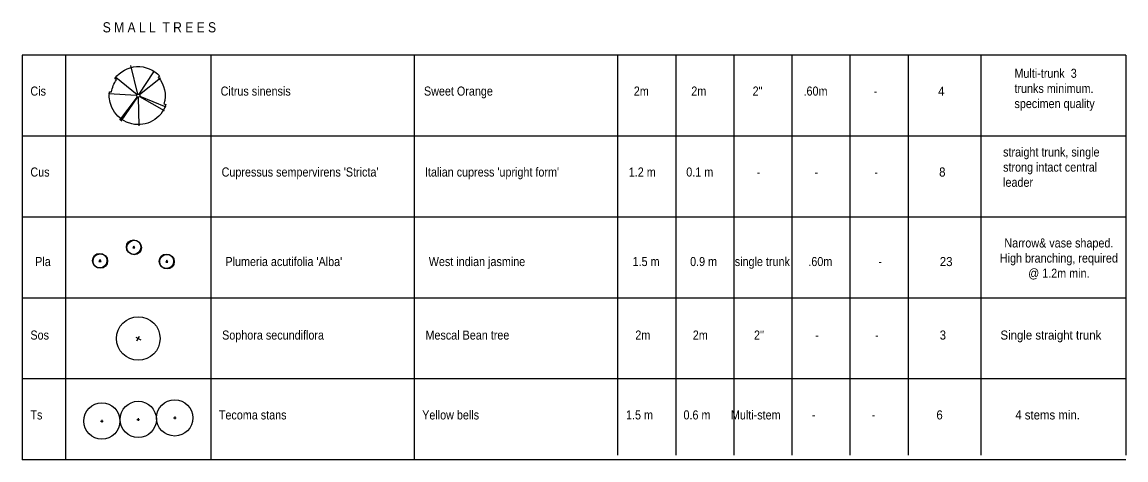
# Model space of a CAD drawing. Extents: x -2743 to -1606, y 314 to 679.
# Drawn here: x -1854.1 to -1778.1, y 427.7 to 457.8 of the extents above; entities that cross this region are included whole.
import ezdxf
from ezdxf.enums import TextEntityAlignment as Align

# ---------------------------------------------------------------- set-up
doc = ezdxf.new("R2010")
doc.units = 0
doc.header["$MEASUREMENT"] = 0
for name, color, linetype in [('Citrus sinensis', 71, 'Continuous'), ('L-Large Shrubs-Sophora arizonica', 71, 'Continuous'), ('LA-PLNT-DESIGN TEXT', 63, 'Continuous'), ('LA-PLNT-TABLE LINE', 202, 'Continuous'), ('Plumeria alba', 71, 'Continuous'), ('Tecoma stans', 71, 'Continuous')]:
    doc.layers.add(name, color=color, linetype=linetype)
doc.styles.add('PLNT-LEG', font='arial.ttf', dxfattribs={"width": 0.85})

# ---------------------------------------------------------------- blocks, each defined once
blk = doc.blocks.new('PL-TAB')
at = {"style": 'PLNT-LEG'}
for tag, width, p in [('ABRV.', 0.85, (1.439, 0)), ('SYMBOL', 0.85, (7.527, 0)), ('HEIGHT', 0.85, (42.963, 0)), ('SPREAD', 0.85, (46.921, 0)), ('CALIBER', 0.85, (50.966, 0)), ('ROOTS', 0.85, (54.958, 0)), ('SPACING', 0.75, (59.078, 0)), ('QUANTITY', 0.9, (63.622, 0)), ('REMARKS', 0.9, (69.211, 0))]:
    blk.add_attdef(tag, text='', height=0.625, dxfattribs=dict(at, width=width)).set_placement(p, align=Align.CENTER)
at = {"style": 'PLNT-LEG', "width": 0.85}
for tag, p in [('BOTANICAL-NAME', (14, 0)), ('COMMON-NAME', (28, 0))]:
    blk.add_attdef(tag, p, '', height=0.625, dxfattribs=at)
blk = doc.blocks.new('PLUMERIA ALBA')
blk.add_line((-0.069, -0.045), (0.072, -0.047))
for points in [[(0.001, 0.082), (-0.069, -0.045)], [(0.072, -0.045), (0.001, 0.082)]]:
    blk.add_lwpolyline(points)
for centre in [(-0.02, 0.008), (0.023, -0.019)]:
    blk.add_circle(centre, 0.5)
blk = doc.blocks.new('Citrus sinensis')
at = {"layer": 'Citrus sinensis', "linetype": 'Continuous'}
for p, q in [((-0.026, 0.108), (-0.501, 2.077)), ((0.061, 0.093), (1.062, 1.636)), ((-1.54, 1.276), (-0.086, 0.071)), ((0.086, 0.07), (1.52, 1.236)), ((-0.111, 0.007), (-2.055, 0.125)), ((-0.068, -0.088), (-1.301, -1.698)), ((-0.063, -0.092), (-1.207, -1.765)), ((0.002, -0.111), (0.035, -2.087)), ((0.096, -0.055), (1.777, -1.024)), ((0.103, -0.043), (1.891, -0.783))]:
    blk.add_line(p, q, dxfattribs=at)
blk.add_lwpolyline([(1.473, 1.353), (1.367, 1.255, -0.269619), (1.767, -0.567), (1.904, -0.611, -0.916199), (-1.982, 0.271), (-1.838, 0.251, -0.124522), (-1.498, 1.095), (-1.615, 1.18, -0.473058), (1.473, 1.353, -0.235552)], format="xyb", dxfattribs=at)
blk.add_circle((0, 0), 0.111, dxfattribs=at)
blk = doc.blocks.new('Tecoma stans')
at = {"layer": 'Tecoma stans'}
for p, q in [((-0.094, 0), (0.094, 0)), ((0, 0.094), (0, -0.094))]:
    blk.add_line(p, q, dxfattribs=at)
blk.add_circle((0, 0), 1.25, dxfattribs=at)
blk = doc.blocks.new('Sophora_arizonica')
at = {"layer": 'L-Large Shrubs-Sophora arizonica'}
for p, q in [((-0.186, -0.027), (0.186, 0.027)), ((0.027, -0.186), (-0.027, 0.186))]:
    blk.add_line(p, q, dxfattribs=at)
blk.add_circle((0, 0), 1.5, dxfattribs=at)

msp = doc.modelspace()

# ---------------------------------------------------------------- linework, layer by layer
at = {"layer": 'LA-PLNT-TABLE LINE', "extrusion": (1.27242e-07, -1.99549e-18, 1)}
for p, q in [((-1778.059, 455.527), (-1854.059, 455.527)), ((-1778.059, 449.952), (-1854.059, 449.952)), ((-1778.059, 444.377), (-1854.059, 444.377)), ((-1778.059, 438.802), (-1854.059, 438.802)), ((-1778.059, 433.228), (-1854.059, 433.227)), ((-1778.059, 427.653), (-1854.059, 427.653))]:
    msp.add_line(p, q, dxfattribs=at)
at = {"layer": 'LA-PLNT-TABLE LINE', "extrusion": (1.27242e-07, -1.99549e-18, 1), "elevation": -0.12}
for points in [[(-1854.059, 455.527), (-1854.059, 427.653)], [(-1851.059, 455.527), (-1851.059, 427.653)], [(-1841.059, 455.527), (-1841.059, 427.653)], [(-1827.059, 455.527), (-1827.059, 427.653)], [(-1813.059, 455.527), (-1813.059, 427.975)], [(-1809.059, 455.527), (-1809.059, 427.975)], [(-1805.059, 455.527), (-1805.059, 427.975)], [(-1801.059, 455.527), (-1801.059, 427.975)], [(-1797.059, 455.527), (-1797.059, 427.975)], [(-1793.059, 455.527), (-1793.059, 427.975)], [(-1788.059, 455.527), (-1788.059, 427.975)], [(-1778.059, 455.527), (-1778.059, 427.976)]]:
    msp.add_lwpolyline(points, dxfattribs=at)

# ---------------------------------------------------------------- block references
at = {"layer": 'Citrus sinensis', "extrusion": (1.27242e-07, -1.99549e-18, 1), "rotation": 8.65857215290934e-05}
msp.add_blockref('Citrus sinensis', (-1846.059, 452.739, 0), dxfattribs=at)
at = {"layer": 'L-Large Shrubs-Sophora arizonica', "extrusion": (1.27242e-07, -1.99549e-18, 1), "rotation": 323.2749503481382}
msp.add_blockref('Sophora_arizonica', (-1846.059, 436.015, 0), dxfattribs=at)
at = {"layer": 'LA-PLNT-DESIGN TEXT', "extrusion": (1.27242e-07, -1.99549e-18, 1)}
ref = msp.add_blockref('PL-TAB', (-1854.389, 452.739, 0), dxfattribs=dict(at, rotation=8.65857215290934e-05))
ref.add_attrib('QUANTITY', '4', dxfattribs={"layer": '0', "extrusion": (1.27242e-07, -1.99549e-18, 1), "height": 0.625, "rotation": 0.00009, "style": 'PLNT-LEG', "width": 0.9}).set_placement((-1790.767, 452.74, 0), align=Align.CENTER)
ref.add_attrib('SPACING', '-', dxfattribs={"layer": '0', "extrusion": (1.27242e-07, -1.99549e-18, 1), "height": 0.625, "rotation": 0.00009, "style": 'PLNT-LEG', "width": 0.75}).set_placement((-1795.311, 452.74, 0), align=Align.CENTER)
ref.add_attrib('ROOTS', '.60m', dxfattribs={"layer": '0', "extrusion": (1.27242e-07, -1.99549e-18, 1), "height": 0.625, "rotation": 0.00009, "style": 'PLNT-LEG', "width": 0.85}).set_placement((-1799.431, 452.74, 0), align=Align.CENTER)
ref.add_attrib('CALIBER', '2"', dxfattribs={"layer": '0', "extrusion": (1.27242e-07, -1.99549e-18, 1), "height": 0.625, "rotation": 0.00009, "style": 'PLNT-LEG', "width": 0.85}).set_placement((-1803.423, 452.74, 0), align=Align.CENTER)
ref.add_attrib('SPREAD', '2m', dxfattribs={"layer": '0', "extrusion": (1.27242e-07, -1.99549e-18, 1), "height": 0.625, "rotation": 0.00009, "style": 'PLNT-LEG', "width": 0.85}).set_placement((-1807.468, 452.74, 0), align=Align.CENTER)
ref.add_attrib('HEIGHT', '2m', dxfattribs={"layer": '0', "extrusion": (1.27242e-07, -1.99549e-18, 1), "height": 0.625, "rotation": 0.00009, "style": 'PLNT-LEG', "width": 0.85}).set_placement((-1811.426, 452.74, 0), align=Align.CENTER)
ref.add_attrib('COMMON-NAME', 'Sweet Orange', (-1826.389, 452.74, 0), dxfattribs={"layer": '0', "extrusion": (1.27242e-07, -1.99549e-18, 1), "height": 0.625, "rotation": 0.00009, "style": 'PLNT-LEG', "width": 0.85})
ref.add_attrib('BOTANICAL-NAME', 'Citrus sinensis', (-1840.389, 452.739, 0), dxfattribs={"layer": '0', "extrusion": (1.27242e-07, -1.99549e-18, 1), "height": 0.625, "rotation": 0.00009, "style": 'PLNT-LEG', "width": 0.85})
ref.add_attrib('ABRV.', 'Cis', dxfattribs={"layer": '0', "extrusion": (1.27242e-07, -1.99549e-18, 1), "height": 0.625, "rotation": 0.00009, "style": 'PLNT-LEG', "width": 0.85}).set_placement((-1852.95, 452.739, 0), align=Align.CENTER)
ref = msp.add_blockref('PL-TAB', (-1854.322, 447.165, 0), dxfattribs=dict(at, rotation=8.65857215290934e-05))
ref.add_attrib('QUANTITY', '8', dxfattribs={"layer": '0', "extrusion": (1.27242e-07, -1.99549e-18, 1), "height": 0.625, "rotation": 0.00009, "style": 'PLNT-LEG', "width": 0.9}).set_placement((-1790.7, 447.165, 0), align=Align.CENTER)
ref.add_attrib('SPACING', '-', dxfattribs={"layer": '0', "extrusion": (1.27242e-07, -1.99549e-18, 1), "height": 0.625, "rotation": 0.00009, "style": 'PLNT-LEG', "width": 0.75}).set_placement((-1795.244, 447.165, 0), align=Align.CENTER)
ref.add_attrib('ROOTS', '-', dxfattribs={"layer": '0', "extrusion": (1.27242e-07, -1.99549e-18, 1), "height": 0.625, "rotation": 0.00009, "style": 'PLNT-LEG', "width": 0.85}).set_placement((-1799.364, 447.165, 0), align=Align.CENTER)
ref.add_attrib('CALIBER', '-', dxfattribs={"layer": '0', "extrusion": (1.27242e-07, -1.99549e-18, 1), "height": 0.625, "rotation": 0.00009, "style": 'PLNT-LEG', "width": 0.85}).set_placement((-1803.356, 447.165, 0), align=Align.CENTER)
ref.add_attrib('SPREAD', '0.1 m', dxfattribs={"layer": '0', "extrusion": (1.27242e-07, -1.99549e-18, 1), "height": 0.625, "rotation": 0.00009, "style": 'PLNT-LEG', "width": 0.85}).set_placement((-1807.401, 447.165, 0), align=Align.CENTER)
ref.add_attrib('HEIGHT', '1.2 m', dxfattribs={"layer": '0', "extrusion": (1.27242e-07, -1.99549e-18, 1), "height": 0.625, "rotation": 0.00009, "style": 'PLNT-LEG', "width": 0.85}).set_placement((-1811.359, 447.165, 0), align=Align.CENTER)
ref.add_attrib('COMMON-NAME', "Italian cupress 'upright form'", (-1826.322, 447.165, 0), dxfattribs={"layer": '0', "extrusion": (1.27242e-07, -1.99549e-18, 1), "height": 0.625, "rotation": 0.00009, "style": 'PLNT-LEG', "width": 0.85})
ref.add_attrib('BOTANICAL-NAME', "Cupressus sempervirens 'Stricta'", (-1840.322, 447.165, 0), dxfattribs={"layer": '0', "extrusion": (1.27242e-07, -1.99549e-18, 1), "height": 0.625, "rotation": 0.00009, "style": 'PLNT-LEG', "width": 0.85})
ref.add_attrib('ABRV.', 'Cus', dxfattribs={"layer": '0', "extrusion": (1.27242e-07, -1.99549e-18, 1), "height": 0.625, "rotation": 0.00009, "style": 'PLNT-LEG', "width": 0.85}).set_placement((-1852.826, 447.165, 0), align=Align.CENTER)
ref = msp.add_blockref('PL-TAB', (-1854.058, 441.002, 0), dxfattribs=dict(at, rotation=8.65857215290934e-05))
ref.add_attrib('QUANTITY', '23', dxfattribs={"layer": '0', "extrusion": (1.27242e-07, -1.99549e-18, 1), "height": 0.625, "rotation": 0.00009, "style": 'PLNT-LEG', "width": 0.9}).set_placement((-1790.436, 441.002, 0), align=Align.CENTER)
ref.add_attrib('SPACING', '-', dxfattribs={"layer": '0', "extrusion": (1.27242e-07, -1.99549e-18, 1), "height": 0.625, "rotation": 0.00009, "style": 'PLNT-LEG', "width": 0.75}).set_placement((-1794.98, 441.002, 0), align=Align.CENTER)
ref.add_attrib('ROOTS', '.60m', dxfattribs={"layer": '0', "extrusion": (1.27242e-07, -1.99549e-18, 1), "height": 0.625, "rotation": 0.00009, "style": 'PLNT-LEG', "width": 0.85}).set_placement((-1799.1, 441.002, 0), align=Align.CENTER)
ref.add_attrib('CALIBER', 'single trunk', dxfattribs={"layer": '0', "extrusion": (1.27242e-07, -1.99549e-18, 1), "height": 0.625, "rotation": 0.00009, "style": 'PLNT-LEG', "width": 0.85}).set_placement((-1803.092, 441.002, 0), align=Align.CENTER)
ref.add_attrib('SPREAD', '0.9 m', dxfattribs={"layer": '0', "extrusion": (1.27242e-07, -1.99549e-18, 1), "height": 0.625, "rotation": 0.00009, "style": 'PLNT-LEG', "width": 0.85}).set_placement((-1807.137, 441.002, 0), align=Align.CENTER)
ref.add_attrib('HEIGHT', '1.5 m', dxfattribs={"layer": '0', "extrusion": (1.27242e-07, -1.99549e-18, 1), "height": 0.625, "rotation": 0.00009, "style": 'PLNT-LEG', "width": 0.85}).set_placement((-1811.095, 441.002, 0), align=Align.CENTER)
ref.add_attrib('COMMON-NAME', 'West indian jasmine', (-1826.058, 441.002, 0), dxfattribs={"layer": '0', "extrusion": (1.27242e-07, -1.99549e-18, 1), "height": 0.625, "rotation": 0.00009, "style": 'PLNT-LEG', "width": 0.85})
ref.add_attrib('BOTANICAL-NAME', "Plumeria acutifolia 'Alba'", (-1840.058, 441.002, 0), dxfattribs={"layer": '0', "extrusion": (1.27242e-07, -1.99549e-18, 1), "height": 0.625, "rotation": 0.00009, "style": 'PLNT-LEG', "width": 0.85})
ref.add_attrib('ABRV.', 'Pla', dxfattribs={"layer": '0', "extrusion": (1.27242e-07, -1.99549e-18, 1), "height": 0.625, "rotation": 0.00009, "style": 'PLNT-LEG', "width": 0.85}).set_placement((-1852.62, 441.002, 0), align=Align.CENTER)
ref = msp.add_blockref('PL-TAB', (-1854.285, 435.938, 0), dxfattribs=dict(at, rotation=8.65857215290934e-05))
ref.add_attrib('REMARKS', 'Single straight trunk', dxfattribs={"layer": '0', "extrusion": (1.27242e-07, -1.99549e-18, 1), "height": 0.625, "rotation": 0.00009, "style": 'PLNT-LEG', "width": 0.9}).set_placement((-1783.224, 435.938, 0), align=Align.CENTER)
ref.add_attrib('QUANTITY', '3', dxfattribs={"layer": '0', "extrusion": (1.27242e-07, -1.99549e-18, 1), "height": 0.625, "rotation": 0.00009, "style": 'PLNT-LEG', "width": 0.9}).set_placement((-1790.663, 435.938, 0), align=Align.CENTER)
ref.add_attrib('SPACING', '-', dxfattribs={"layer": '0', "extrusion": (1.27242e-07, -1.99549e-18, 1), "height": 0.625, "rotation": 0.00009, "style": 'PLNT-LEG', "width": 0.75}).set_placement((-1795.207, 435.938, 0), align=Align.CENTER)
ref.add_attrib('ROOTS', '-', dxfattribs={"layer": '0', "extrusion": (1.27242e-07, -1.99549e-18, 1), "height": 0.625, "rotation": 0.00009, "style": 'PLNT-LEG', "width": 0.85}).set_placement((-1799.327, 435.938, 0), align=Align.CENTER)
ref.add_attrib('CALIBER', "2''", dxfattribs={"layer": '0', "extrusion": (1.27242e-07, -1.99549e-18, 1), "height": 0.625, "rotation": 0.00009, "style": 'PLNT-LEG', "width": 0.85}).set_placement((-1803.319, 435.938, 0), align=Align.CENTER)
ref.add_attrib('SPREAD', '2m', dxfattribs={"layer": '0', "extrusion": (1.27242e-07, -1.99549e-18, 1), "height": 0.625, "rotation": 0.00009, "style": 'PLNT-LEG', "width": 0.85}).set_placement((-1807.364, 435.938, 0), align=Align.CENTER)
ref.add_attrib('HEIGHT', '2m', dxfattribs={"layer": '0', "extrusion": (1.27242e-07, -1.99549e-18, 1), "height": 0.625, "rotation": 0.00009, "style": 'PLNT-LEG', "width": 0.85}).set_placement((-1811.322, 435.938, 0), align=Align.CENTER)
ref.add_attrib('COMMON-NAME', 'Mescal Bean tree', (-1826.285, 435.938, 0), dxfattribs={"layer": '0', "extrusion": (1.27242e-07, -1.99549e-18, 1), "height": 0.625, "rotation": 0.00009, "style": 'PLNT-LEG', "width": 0.85})
ref.add_attrib('BOTANICAL-NAME', 'Sophora secundiflora', (-1840.285, 435.938, 0), dxfattribs={"layer": '0', "extrusion": (1.27242e-07, -1.99549e-18, 1), "height": 0.625, "rotation": 0.00009, "style": 'PLNT-LEG', "width": 0.85})
ref.add_attrib('ABRV.', 'Sos', dxfattribs={"layer": '0', "extrusion": (1.27242e-07, -1.99549e-18, 1), "height": 0.625, "rotation": 0.00009, "style": 'PLNT-LEG', "width": 0.85}).set_placement((-1852.846, 435.938, 0), align=Align.CENTER)
ref = msp.add_blockref('PL-TAB', (-1854.512, 430.44, 0), dxfattribs=dict(at, rotation=8.65857215290934e-05))
ref.add_attrib('REMARKS', '4 stems min.', dxfattribs={"layer": '0', "extrusion": (1.27242e-07, -1.99549e-18, 1), "height": 0.625, "rotation": 0.00009, "style": 'PLNT-LEG', "width": 0.9}).set_placement((-1783.451, 430.44, 0), align=Align.CENTER)
ref.add_attrib('QUANTITY', '6', dxfattribs={"layer": '0', "extrusion": (1.27242e-07, -1.99549e-18, 1), "height": 0.625, "rotation": 0.00009, "style": 'PLNT-LEG', "width": 0.9}).set_placement((-1790.89, 430.44, 0), align=Align.CENTER)
ref.add_attrib('SPACING', '-', dxfattribs={"layer": '0', "extrusion": (1.27242e-07, -1.99549e-18, 1), "height": 0.625, "rotation": 0.00009, "style": 'PLNT-LEG', "width": 0.75}).set_placement((-1795.435, 430.44, 0), align=Align.CENTER)
ref.add_attrib('ROOTS', '-', dxfattribs={"layer": '0', "extrusion": (1.27242e-07, -1.99549e-18, 1), "height": 0.625, "rotation": 0.00009, "style": 'PLNT-LEG', "width": 0.85}).set_placement((-1799.555, 430.44, 0), align=Align.CENTER)
ref.add_attrib('CALIBER', 'Multi-stem', dxfattribs={"layer": '0', "extrusion": (1.27242e-07, -1.99549e-18, 1), "height": 0.625, "rotation": 0.00009, "style": 'PLNT-LEG', "width": 0.85}).set_placement((-1803.546, 430.44, 0), align=Align.CENTER)
ref.add_attrib('SPREAD', '0.6 m', dxfattribs={"layer": '0', "extrusion": (1.27242e-07, -1.99549e-18, 1), "height": 0.625, "rotation": 0.00009, "style": 'PLNT-LEG', "width": 0.85}).set_placement((-1807.592, 430.44, 0), align=Align.CENTER)
ref.add_attrib('HEIGHT', '1.5 m', dxfattribs={"layer": '0', "extrusion": (1.27242e-07, -1.99549e-18, 1), "height": 0.625, "rotation": 0.00009, "style": 'PLNT-LEG', "width": 0.85}).set_placement((-1811.549, 430.44, 0), align=Align.CENTER)
ref.add_attrib('COMMON-NAME', 'Yellow bells', (-1826.512, 430.44, 0), dxfattribs={"layer": '0', "extrusion": (1.27242e-07, -1.99549e-18, 1), "height": 0.625, "rotation": 0.00009, "style": 'PLNT-LEG', "width": 0.85})
ref.add_attrib('BOTANICAL-NAME', 'Tecoma stans', (-1840.512, 430.44, 0), dxfattribs={"layer": '0', "extrusion": (1.27242e-07, -1.99549e-18, 1), "height": 0.625, "rotation": 0.00009, "style": 'PLNT-LEG', "width": 0.85})
ref.add_attrib('ABRV.', 'Ts', dxfattribs={"layer": '0', "extrusion": (1.27242e-07, -1.99549e-18, 1), "height": 0.625, "rotation": 0.00009, "style": 'PLNT-LEG', "width": 0.85}).set_placement((-1853.074, 430.44, 0), align=Align.CENTER)
at = {"layer": 'Plumeria alba', "extrusion": (1.27242e-07, -1.99549e-18, 1), "rotation": 8.65857215290934e-05}
for p in [(-1846.36, 442.298, 0), (-1848.694, 441.366, 0), (-1844.103, 441.325, 0)]:
    msp.add_blockref('PLUMERIA ALBA', p, dxfattribs=at)
at = {"layer": 'Tecoma stans', "extrusion": (1.27242e-07, -1.99549e-18, 1), "rotation": 8.65857215290934e-05}
for p in [(-1846.059, 430.44, 0), (-1843.55, 430.55, 0), (-1848.567, 430.33, 0)]:
    msp.add_blockref('Tecoma stans', p, dxfattribs=at)

# ---------------------------------------------------------------- texts
at = {"layer": 'LA-PLNT-DESIGN TEXT', "extrusion": (1.27242e-07, -1.99549e-18, 1), "style": 'PLNT-LEG', "width": 0.85}
msp.add_text('S M A L L  T R E E S', height=0.7, rotation=0.00009, dxfattribs=at).set_placement((-1848.507, 457.093, 0))
at = {"layer": 'LA-PLNT-DESIGN TEXT', "extrusion": (1.27242e-07, -1.99549e-18, 1), "char_height": 0.625, "attachment_point": 1, "text_direction": (1, 2e-06, 0), "style": 'PLNT-LEG'}
for s, insert, width in [('Multi-trunk  3 trunks minimum. specimen quality', (-1785.734, 454.59, -0.12), 5.62223), ('straight trunk, single strong intact central leader', (-1786.517, 449.17, -0.12), 7.26487), ('\\pxqc;Narrow& vase shaped. High branching, required @ 1.2m min.', (-1787.01, 442.907, -0.12), 8.67132)]:
    msp.add_mtext(s, dxfattribs=dict(at, insert=insert, width=width))

doc.saveas('drawing.dxf')
